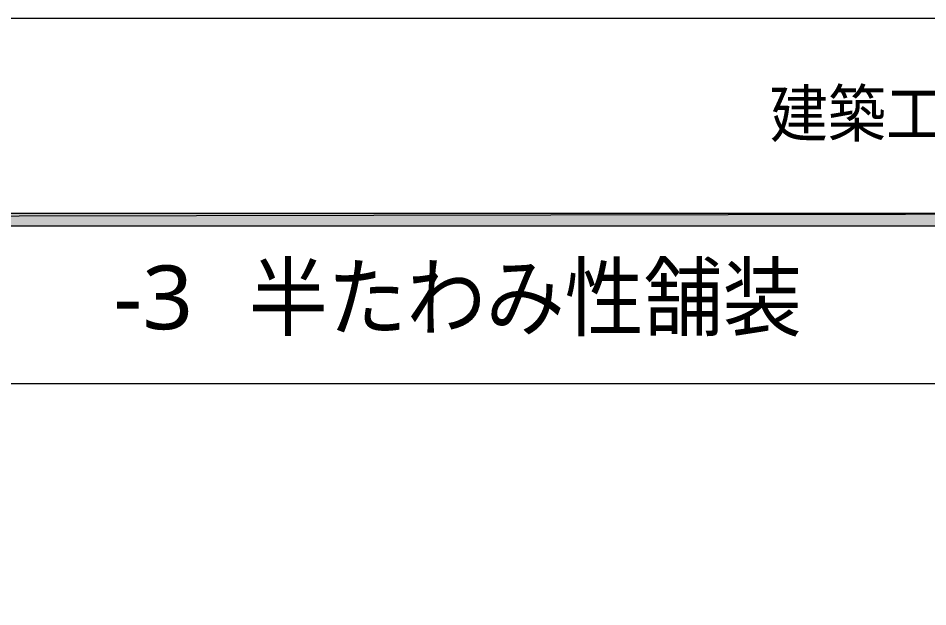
# Model space of a CAD drawing. Header units: millimetres. Extents: x 0 to 420, y 0 to 297.
# Drawn here: x 306.97 to 356.64, y 264.81 to 296.97 of the extents above; entities that cross this region are included whole.
import ezdxf
from ezdxf.enums import TextEntityAlignment as Align

# ---------------------------------------------------------------- set-up
doc = ezdxf.new("R2010")
doc.units = ezdxf.units.MM
doc.styles.add('kst32b', font='NotoSansJP-Variable.ttf')

msp = doc.modelspace()

# ---------------------------------------------------------------- hatches: boundary and pattern name
h = msp.add_hatch(color=7)
h.paths.add_polyline_path([(394.166, 285.623), (394.166, 286.321), (26.183, 285.623), (394.166, 285.623)])
h.paths.add_polyline_path([(394.166, 286.321), (26.183, 285.623), (26.183, 286.321), (394.166, 286.321)])

# ---------------------------------------------------------------- linework, layer by layer
at = {"lineweight": 13}
msp.add_lwpolyline([(0.191, 0), (0.191, 296.968), (420.158, 296.968), (420.158, 0)], close=True, dxfattribs=at)
at = {"lineweight": 0}
for points in [[(394.166, 285.623), (394.166, 286.321), (26.183, 285.623)], [(394.166, 286.321), (26.183, 285.623), (26.183, 286.321)]]:
    msp.add_lwpolyline(points, close=True, dxfattribs=at)
at = {"lineweight": 13}
msp.add_lwpolyline([(394.166, 276.987), (26.183, 276.987)], dxfattribs=at)

# ---------------------------------------------------------------- texts
at = {"style": 'kst32b'}
for s, height, p, p2 in [('建築工事標準詳細図\u3000（令和４年改定）', 2.54, (348.008, 290.486), (405.158, 290.486)), ('半たわみ性舗装', 3.4908, (319.553, 279.971), (349.757, 279.971)), ('-3', 3.4908, (312.166, 279.971), (316.53, 279.971))]:
    msp.add_text(s, height=height, dxfattribs=at).set_placement(p, p2, align=Align.FIT)

doc.saveas('drawing.dxf')
